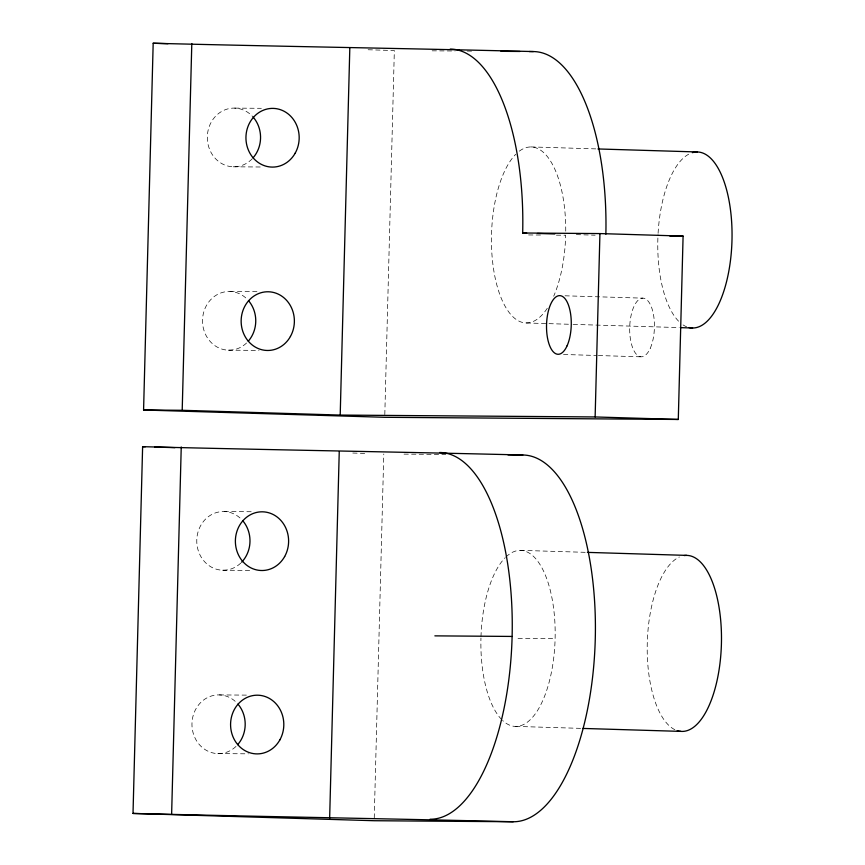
<?xml version="1.0" encoding="UTF-8"?>
<svg xmlns="http://www.w3.org/2000/svg" width="865" height="865" viewBox="0 0 865 865"><rect width="100%" height="100%" fill="white"/><g stroke="black" fill="none" stroke-linecap="round" stroke-linejoin="round"><path stroke-width="0.65" stroke-dasharray="4.33 3.24" d="M374.242 818.03L383.779 453.974M384.806 414.595L394.343 50.538L367.398 49.727M432.143 50.819L455.087 50.992M467.241 51.078L472.647 51.122M234.707 108.114L261.349 108.309M233.172 166.794L262.473 167.01M528.591 234.945L540.506 235.031M556.4 235.15L565.667 235.215A88.057 37.076 -88.3 0 1 553.697 296.208M229.906 291.494L259.208 291.71M228.371 350.174L259.003 350.401M404.031 454.125L445.875 454.428M224.143 511.539L252.115 511.745M222.608 570.219L251.91 570.435M518.027 638.37L555.103 638.651M219.342 694.919L248.644 695.136M217.807 753.599L248.439 753.826M530.894 146.92L596.612 148.91M576.328 234.62L595.109 235.194M565.04 295.798L642.825 298.144M526.288 322.969L571.884 324.343M573.225 324.386L679.187 327.586M563.504 354.477L597.034 355.493M598.375 355.537L641.289 356.834M352.79 453.033L367.614 453.487M520.33 550.356L586.048 552.346M515.724 726.395L581.442 728.384M505.96 556.952A88.057 37.076 -88.3 0 1 555.135 637.494A88.057 37.076 -88.3 0 1 502.587 720.448M501.711 719.594A88.057 37.076 -88.3 0 1 480.951 638.1M480.983 636.824A88.057 37.076 -88.3 0 1 505.203 557.698M674.851 729.682A88.057 37.076 -88.3 0 1 647.269 643.127A88.057 37.076 -88.3 0 1 679.371 557.017M235.994 746.43A29.356 26.62 -89.6 0 1 198.95 744.127A29.356 26.62 -89.6 0 1 200.02 703.234A29.356 26.62 -89.6 0 1 237.118 703.18M240.794 563.05A29.356 26.62 -89.6 0 1 203.491 560.434A29.356 26.62 -89.6 0 1 205.383 519.281A29.356 26.62 -89.6 0 1 242.73 520.708M246.557 342.994A29.356 26.62 -89.6 0 1 209.514 340.702A29.356 26.62 -89.6 0 1 210.584 299.809A29.356 26.62 -89.6 0 1 247.682 299.744M252.212 158.771A29.356 26.62 -89.6 0 1 214.574 157.635A29.356 26.62 -89.6 0 1 215.666 116.137A29.356 26.62 -89.6 0 1 253.294 117.272M519.324 151.148A88.057 37.076 -88.3 0 1 565.732 231.388M547.275 308.286A88.057 37.076 -88.3 0 1 494.975 277.038A88.057 37.076 -88.3 0 1 515.767 154.273M686.594 326.775A88.057 37.076 -88.3 0 1 683.08 324.926M678.593 321.196A88.057 37.076 -88.3 0 1 658.027 234.588M658.092 233.301A88.057 37.076 -88.3 0 1 689.935 153.592M650.253 348.303A29.356 12.359 -88.3 0 0 646.004 299.171A29.356 12.359 -88.3 0 0 629.925 334.993A29.356 12.359 -88.3 0 0 650.253 348.303"/><path stroke-width="1.3" d="M133.015 813.435L142.617 446.675C269.339 449.897 396.094 451.844 522.828 455.001A183.445 77.234 -88.3 0 1 595.271 638.943A183.445 77.234 -88.3 0 1 513.226 821.75L374.177 820.723L133.015 813.435C259.738 816.647 386.493 818.604 513.226 821.75M450.233 49.056A183.445 77.234 -88.3 0 1 522.676 232.999L599.932 233.572L683.091 236.091L678.29 419.46L384.741 417.298L143.579 409.999L153.181 43.25C279.914 46.472 406.658 48.418 533.391 51.565A183.445 77.234 -88.3 0 1 605.868 234.188M171.638 813.716L181.239 446.967M143.579 409.999L182.201 410.291L191.803 43.531M329.641 818.495L339.242 451.746M182.201 410.291L340.204 415.07L349.806 48.31M340.204 415.07L595.131 416.952L599.932 233.572M500.986 51.327L519.887 51.468M529.337 51.543L533.391 51.565M669.77 235.983L683.091 236.091M507.982 454.893L522.828 455.001M434.868 635.862L512.112 636.435A183.445 77.234 -88.3 0 0 439.669 452.482M153.181 43.25L168.005 43.693M597.953 148.953L697.212 151.959M522.676 232.999L526.699 233.118M537.435 233.453L554.865 233.972M680.528 327.63L692.606 327.997M595.131 416.952L678.29 419.46M142.617 446.675L145.309 446.762M154.738 447.043L174.946 447.659M587.389 552.378L686.648 555.384M582.783 728.427L682.042 731.422A88.057 37.076 -88.3 0 0 721.475 640.792A88.057 37.076 -88.3 0 0 684.215 555.557M512.112 636.435A183.445 77.234 -88.3 0 1 430.067 819.231M680.831 731.368A88.057 37.076 -88.3 0 1 677.219 730.633M242.73 520.708A29.356 26.62 -89.6 0 1 241.649 562.196M237.929 704.078A29.356 26.62 -89.6 0 1 237.67 744.679M253.294 117.272A29.356 26.62 -89.6 0 1 253.034 157.873M248.493 300.652A29.356 26.62 -89.6 0 1 248.233 341.253M692.357 152.672A88.057 37.076 -88.3 0 1 732.017 238.805A88.057 37.076 -88.3 0 1 688.983 327.543M284.661 556.53A29.356 26.62 -89.6 0 0 262.765 511.821A29.356 26.62 -89.6 0 0 238.567 555.135A29.356 26.62 -89.6 0 0 284.661 556.53M279.86 739.91A29.356 26.62 -89.6 0 0 257.965 695.201A29.356 26.62 -89.6 0 0 233.766 738.515A29.356 26.62 -89.6 0 0 279.86 739.91M567.094 345.784A29.356 12.359 -88.3 0 0 562.845 296.663A29.356 12.359 -88.3 0 0 546.767 332.484A29.356 12.359 -88.3 0 0 567.094 345.784M295.225 153.105A29.356 26.62 -89.6 0 0 273.329 108.395A29.356 26.62 -89.6 0 0 249.131 151.71A29.356 26.62 -89.6 0 0 295.225 153.105M290.424 336.485A29.356 26.62 -89.6 0 0 268.528 291.775A29.356 26.62 -89.6 0 0 244.33 335.09A29.356 26.62 -89.6 0 0 290.424 336.485"/></g></svg>
